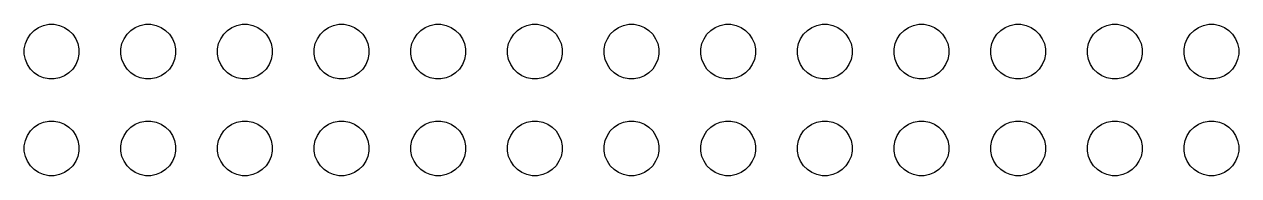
# Model space of a CAD drawing. Header units: millimetres. Extents: x 15 to 175, y 4 to 118.
# Drawn here: x 14.81 to 52.51, y 40.14 to 44.83 of the extents above; entities that cross this region are included whole.
import ezdxf

# ---------------------------------------------------------------- set-up
doc = ezdxf.new("R2010")
doc.units = ezdxf.units.MM
doc.layers.add('B.Cu', color=153, linetype='CONTINUOUS', true_color=0x4d7fc4)

msp = doc.modelspace()

# ---------------------------------------------------------------- linework, layer by layer
at = {"layer": 'B.Cu', "linetype": 'CONTINUOUS'}
for p, q in [((14.91102, 44.38619), (15.003594, 44.524737)), ((15.003594, 44.524737), (15.121419, 44.642562)), ((15.121419, 44.642562), (15.259966, 44.735136)), ((15.259966, 44.735136), (15.413911, 44.798902)), ((15.413911, 44.798902), (15.577338, 44.83141)), ((15.577338, 44.83141), (15.743968, 44.83141)), ((15.743968, 44.83141), (15.907395, 44.798902)), ((15.907395, 44.798902), (16.06134, 44.735136)), ((16.06134, 44.735136), (16.199887, 44.642562)), ((16.199887, 44.642562), (16.317712, 44.524737)), ((16.317712, 44.524737), (16.410286, 44.38619)), ((17.91102, 44.38619), (18.003594, 44.524737)), ((18.003594, 44.524737), (18.121419, 44.642562)), ((18.121419, 44.642562), (18.259966, 44.735136)), ((18.259966, 44.735136), (18.413911, 44.798902)), ((18.413911, 44.798902), (18.577338, 44.83141)), ((18.577338, 44.83141), (18.743968, 44.83141)), ((18.743968, 44.83141), (18.907395, 44.798902)), ((18.907395, 44.798902), (19.06134, 44.735136)), ((19.06134, 44.735136), (19.199887, 44.642562)), ((19.199887, 44.642562), (19.317712, 44.524737)), ((19.317712, 44.524737), (19.410286, 44.38619)), ((20.91102, 44.38619), (21.003594, 44.524737)), ((21.003594, 44.524737), (21.121419, 44.642562)), ((21.121419, 44.642562), (21.259966, 44.735136)), ((21.259966, 44.735136), (21.413911, 44.798902)), ((21.413911, 44.798902), (21.577338, 44.83141)), ((21.577338, 44.83141), (21.743968, 44.83141)), ((21.743968, 44.83141), (21.907395, 44.798902)), ((21.907395, 44.798902), (22.06134, 44.735136)), ((22.06134, 44.735136), (22.199887, 44.642562)), ((22.199887, 44.642562), (22.317712, 44.524737)), ((22.317712, 44.524737), (22.410286, 44.38619)), ((23.91102, 44.38619), (24.003594, 44.524737)), ((24.003594, 44.524737), (24.121419, 44.642562)), ((24.121419, 44.642562), (24.259966, 44.735136)), ((24.259966, 44.735136), (24.413911, 44.798902)), ((24.413911, 44.798902), (24.577338, 44.83141)), ((24.577338, 44.83141), (24.743968, 44.83141)), ((24.743968, 44.83141), (24.907395, 44.798902)), ((24.907395, 44.798902), (25.06134, 44.735136)), ((25.06134, 44.735136), (25.199887, 44.642562)), ((25.199887, 44.642562), (25.317712, 44.524737)), ((25.317712, 44.524737), (25.410286, 44.38619)), ((26.91102, 44.38619), (27.003594, 44.524737)), ((27.003594, 44.524737), (27.121419, 44.642562)), ((27.121419, 44.642562), (27.259966, 44.735136)), ((27.259966, 44.735136), (27.413911, 44.798902)), ((27.413911, 44.798902), (27.577338, 44.83141)), ((27.577338, 44.83141), (27.743968, 44.83141)), ((27.743968, 44.83141), (27.907395, 44.798902)), ((27.907395, 44.798902), (28.06134, 44.735136)), ((28.06134, 44.735136), (28.199887, 44.642562)), ((28.199887, 44.642562), (28.317712, 44.524737)), ((28.317712, 44.524737), (28.410286, 44.38619)), ((29.91102, 44.38619), (30.003594, 44.524737)), ((30.003594, 44.524737), (30.121419, 44.642562)), ((30.121419, 44.642562), (30.259966, 44.735136)), ((30.259966, 44.735136), (30.413911, 44.798902)), ((30.413911, 44.798902), (30.577338, 44.83141)), ((30.577338, 44.83141), (30.743968, 44.83141)), ((30.743968, 44.83141), (30.907395, 44.798902)), ((30.907395, 44.798902), (31.06134, 44.735136)), ((31.06134, 44.735136), (31.199887, 44.642562)), ((31.199887, 44.642562), (31.317712, 44.524737)), ((31.317712, 44.524737), (31.410286, 44.38619)), ((32.91102, 44.38619), (33.003594, 44.524737)), ((33.003594, 44.524737), (33.121419, 44.642562)), ((33.121419, 44.642562), (33.259966, 44.735136)), ((33.259966, 44.735136), (33.413911, 44.798902)), ((33.413911, 44.798902), (33.577338, 44.83141)), ((33.577338, 44.83141), (33.743968, 44.83141)), ((33.743968, 44.83141), (33.907395, 44.798902)), ((33.907395, 44.798902), (34.06134, 44.735136)), ((34.06134, 44.735136), (34.199887, 44.642562)), ((34.199887, 44.642562), (34.317712, 44.524737)), ((34.317712, 44.524737), (34.410286, 44.38619)), ((35.91102, 44.38619), (36.003594, 44.524737)), ((36.003594, 44.524737), (36.121419, 44.642562)), ((36.121419, 44.642562), (36.259966, 44.735136)), ((36.259966, 44.735136), (36.413911, 44.798902)), ((36.413911, 44.798902), (36.577338, 44.83141)), ((36.577338, 44.83141), (36.743968, 44.83141)), ((36.743968, 44.83141), (36.907395, 44.798902)), ((36.907395, 44.798902), (37.06134, 44.735136)), ((37.06134, 44.735136), (37.199887, 44.642562)), ((37.199887, 44.642562), (37.317712, 44.524737)), ((37.317712, 44.524737), (37.410286, 44.38619)), ((38.91102, 44.38619), (39.003594, 44.524737)), ((39.003594, 44.524737), (39.121419, 44.642562)), ((39.121419, 44.642562), (39.259966, 44.735136)), ((39.259966, 44.735136), (39.413911, 44.798902)), ((39.413911, 44.798902), (39.577338, 44.83141)), ((39.577338, 44.83141), (39.743968, 44.83141)), ((39.743968, 44.83141), (39.907395, 44.798902)), ((39.907395, 44.798902), (40.06134, 44.735136)), ((40.06134, 44.735136), (40.199887, 44.642562)), ((40.199887, 44.642562), (40.317712, 44.524737)), ((40.317712, 44.524737), (40.410286, 44.38619)), ((41.91102, 44.38619), (42.003594, 44.524737)), ((42.003594, 44.524737), (42.121419, 44.642562)), ((42.121419, 44.642562), (42.259966, 44.735136)), ((42.259966, 44.735136), (42.413911, 44.798902)), ((42.413911, 44.798902), (42.577338, 44.83141)), ((42.577338, 44.83141), (42.743968, 44.83141)), ((42.743968, 44.83141), (42.907395, 44.798902)), ((42.907395, 44.798902), (43.06134, 44.735136)), ((43.06134, 44.735136), (43.199887, 44.642562)), ((43.199887, 44.642562), (43.317712, 44.524737)), ((43.317712, 44.524737), (43.410286, 44.38619)), ((44.91102, 44.38619), (45.003594, 44.524737)), ((45.003594, 44.524737), (45.121419, 44.642562)), ((45.121419, 44.642562), (45.259966, 44.735136)), ((45.259966, 44.735136), (45.413911, 44.798902)), ((45.413911, 44.798902), (45.577338, 44.83141)), ((45.577338, 44.83141), (45.743968, 44.83141)), ((45.743968, 44.83141), (45.907395, 44.798902)), ((45.907395, 44.798902), (46.06134, 44.735136)), ((46.06134, 44.735136), (46.199887, 44.642562)), ((46.199887, 44.642562), (46.317712, 44.524737)), ((46.317712, 44.524737), (46.410286, 44.38619)), ((47.91102, 44.38619), (48.003594, 44.524737)), ((48.003594, 44.524737), (48.121419, 44.642562)), ((48.121419, 44.642562), (48.259966, 44.735136)), ((48.259966, 44.735136), (48.413911, 44.798902)), ((48.413911, 44.798902), (48.577338, 44.83141)), ((48.577338, 44.83141), (48.743968, 44.83141)), ((48.743968, 44.83141), (48.907395, 44.798902)), ((48.907395, 44.798902), (49.06134, 44.735136)), ((49.06134, 44.735136), (49.199887, 44.642562)), ((49.199887, 44.642562), (49.317712, 44.524737)), ((49.317712, 44.524737), (49.410286, 44.38619)), ((50.91102, 44.38619), (51.003594, 44.524737)), ((51.003594, 44.524737), (51.121419, 44.642562)), ((51.121419, 44.642562), (51.259966, 44.735136)), ((51.259966, 44.735136), (51.413911, 44.798902)), ((51.413911, 44.798902), (51.577338, 44.83141)), ((51.577338, 44.83141), (51.743968, 44.83141)), ((51.743968, 44.83141), (51.907395, 44.798902)), ((51.907395, 44.798902), (52.06134, 44.735136)), ((52.06134, 44.735136), (52.199887, 44.642562)), ((52.199887, 44.642562), (52.317712, 44.524737)), ((52.317712, 44.524737), (52.410286, 44.38619)), ((14.814746, 44.068818), (14.847254, 44.232245)), ((14.847254, 44.232245), (14.91102, 44.38619)), ((16.410286, 44.38619), (16.474052, 44.232245)), ((16.474052, 44.232245), (16.50656, 44.068818)), ((17.814746, 44.068818), (17.847254, 44.232245)), ((17.847254, 44.232245), (17.91102, 44.38619)), ((19.410286, 44.38619), (19.474052, 44.232245)), ((19.474052, 44.232245), (19.50656, 44.068818)), ((20.814746, 44.068818), (20.847254, 44.232245)), ((20.847254, 44.232245), (20.91102, 44.38619)), ((22.410286, 44.38619), (22.474052, 44.232245)), ((22.474052, 44.232245), (22.50656, 44.068818)), ((23.814746, 44.068818), (23.847254, 44.232245)), ((23.847254, 44.232245), (23.91102, 44.38619)), ((25.410286, 44.38619), (25.474052, 44.232245)), ((25.474052, 44.232245), (25.50656, 44.068818)), ((26.814746, 44.068818), (26.847254, 44.232245)), ((26.847254, 44.232245), (26.91102, 44.38619)), ((28.410286, 44.38619), (28.474052, 44.232245)), ((28.474052, 44.232245), (28.50656, 44.068818)), ((29.814746, 44.068818), (29.847254, 44.232245)), ((29.847254, 44.232245), (29.91102, 44.38619)), ((31.410286, 44.38619), (31.474052, 44.232245)), ((31.474052, 44.232245), (31.50656, 44.068818)), ((32.814746, 44.068818), (32.847254, 44.232245)), ((32.847254, 44.232245), (32.91102, 44.38619)), ((34.410286, 44.38619), (34.474052, 44.232245)), ((34.474052, 44.232245), (34.50656, 44.068818)), ((35.814746, 44.068818), (35.847254, 44.232245)), ((35.847254, 44.232245), (35.91102, 44.38619)), ((37.410286, 44.38619), (37.474052, 44.232245)), ((37.474052, 44.232245), (37.50656, 44.068818)), ((38.814746, 44.068818), (38.847254, 44.232245)), ((38.847254, 44.232245), (38.91102, 44.38619)), ((40.410286, 44.38619), (40.474052, 44.232245)), ((40.474052, 44.232245), (40.50656, 44.068818)), ((41.814746, 44.068818), (41.847254, 44.232245)), ((41.847254, 44.232245), (41.91102, 44.38619)), ((43.410286, 44.38619), (43.474052, 44.232245)), ((43.474052, 44.232245), (43.50656, 44.068818)), ((44.814746, 44.068818), (44.847254, 44.232245)), ((44.847254, 44.232245), (44.91102, 44.38619)), ((46.410286, 44.38619), (46.474052, 44.232245)), ((46.474052, 44.232245), (46.50656, 44.068818)), ((47.814746, 44.068818), (47.847254, 44.232245)), ((47.847254, 44.232245), (47.91102, 44.38619)), ((49.410286, 44.38619), (49.474052, 44.232245)), ((49.474052, 44.232245), (49.50656, 44.068818)), ((50.814746, 44.068818), (50.847254, 44.232245)), ((50.847254, 44.232245), (50.91102, 44.38619)), ((52.410286, 44.38619), (52.474052, 44.232245)), ((52.474052, 44.232245), (52.50656, 44.068818)), ((14.814746, 43.902188), (14.814746, 44.068818)), ((14.847254, 43.738761), (14.814746, 43.902188)), ((14.91102, 43.584816), (14.847254, 43.738761)), ((16.474052, 43.738761), (16.410286, 43.584816)), ((16.50656, 43.902188), (16.474052, 43.738761)), ((16.50656, 44.068818), (16.50656, 43.902188)), ((17.814746, 43.902188), (17.814746, 44.068818)), ((17.847254, 43.738761), (17.814746, 43.902188)), ((17.91102, 43.584816), (17.847254, 43.738761)), ((19.474052, 43.738761), (19.410286, 43.584816)), ((19.50656, 43.902188), (19.474052, 43.738761)), ((19.50656, 44.068818), (19.50656, 43.902188)), ((20.814746, 43.902188), (20.814746, 44.068818)), ((20.847254, 43.738761), (20.814746, 43.902188)), ((20.91102, 43.584816), (20.847254, 43.738761)), ((22.474052, 43.738761), (22.410286, 43.584816)), ((22.50656, 43.902188), (22.474052, 43.738761)), ((22.50656, 44.068818), (22.50656, 43.902188)), ((23.814746, 43.902188), (23.814746, 44.068818)), ((23.847254, 43.738761), (23.814746, 43.902188)), ((23.91102, 43.584816), (23.847254, 43.738761)), ((25.474052, 43.738761), (25.410286, 43.584816)), ((25.50656, 43.902188), (25.474052, 43.738761)), ((25.50656, 44.068818), (25.50656, 43.902188)), ((26.814746, 43.902188), (26.814746, 44.068818)), ((26.847254, 43.738761), (26.814746, 43.902188)), ((26.91102, 43.584816), (26.847254, 43.738761)), ((28.474052, 43.738761), (28.410286, 43.584816)), ((28.50656, 43.902188), (28.474052, 43.738761)), ((28.50656, 44.068818), (28.50656, 43.902188)), ((29.814746, 43.902188), (29.814746, 44.068818)), ((29.847254, 43.738761), (29.814746, 43.902188)), ((29.91102, 43.584816), (29.847254, 43.738761)), ((31.474052, 43.738761), (31.410286, 43.584816)), ((31.50656, 43.902188), (31.474052, 43.738761)), ((31.50656, 44.068818), (31.50656, 43.902188)), ((32.814746, 43.902188), (32.814746, 44.068818)), ((32.847254, 43.738761), (32.814746, 43.902188)), ((32.91102, 43.584816), (32.847254, 43.738761)), ((34.474052, 43.738761), (34.410286, 43.584816)), ((34.50656, 43.902188), (34.474052, 43.738761)), ((34.50656, 44.068818), (34.50656, 43.902188)), ((35.814746, 43.902188), (35.814746, 44.068818)), ((35.847254, 43.738761), (35.814746, 43.902188)), ((35.91102, 43.584816), (35.847254, 43.738761)), ((37.474052, 43.738761), (37.410286, 43.584816)), ((37.50656, 43.902188), (37.474052, 43.738761)), ((37.50656, 44.068818), (37.50656, 43.902188)), ((38.814746, 43.902188), (38.814746, 44.068818)), ((38.847254, 43.738761), (38.814746, 43.902188)), ((38.91102, 43.584816), (38.847254, 43.738761)), ((40.474052, 43.738761), (40.410286, 43.584816)), ((40.50656, 43.902188), (40.474052, 43.738761)), ((40.50656, 44.068818), (40.50656, 43.902188)), ((41.814746, 43.902188), (41.814746, 44.068818)), ((41.847254, 43.738761), (41.814746, 43.902188)), ((41.91102, 43.584816), (41.847254, 43.738761)), ((43.474052, 43.738761), (43.410286, 43.584816)), ((43.50656, 43.902188), (43.474052, 43.738761)), ((43.50656, 44.068818), (43.50656, 43.902188)), ((44.814746, 43.902188), (44.814746, 44.068818)), ((44.847254, 43.738761), (44.814746, 43.902188)), ((44.91102, 43.584816), (44.847254, 43.738761)), ((46.474052, 43.738761), (46.410286, 43.584816)), ((46.50656, 43.902188), (46.474052, 43.738761)), ((46.50656, 44.068818), (46.50656, 43.902188)), ((47.814746, 43.902188), (47.814746, 44.068818)), ((47.847254, 43.738761), (47.814746, 43.902188)), ((47.91102, 43.584816), (47.847254, 43.738761)), ((49.474052, 43.738761), (49.410286, 43.584816)), ((49.50656, 43.902188), (49.474052, 43.738761)), ((49.50656, 44.068818), (49.50656, 43.902188)), ((50.814746, 43.902188), (50.814746, 44.068818)), ((50.847254, 43.738761), (50.814746, 43.902188)), ((50.91102, 43.584816), (50.847254, 43.738761)), ((52.474052, 43.738761), (52.410286, 43.584816)), ((52.50656, 43.902188), (52.474052, 43.738761)), ((52.50656, 44.068818), (52.50656, 43.902188)), ((15.003594, 43.446269), (14.91102, 43.584816)), ((15.121419, 43.328444), (15.003594, 43.446269)), ((16.317712, 43.446269), (16.199887, 43.328444)), ((16.410286, 43.584816), (16.317712, 43.446269)), ((18.003594, 43.446269), (17.91102, 43.584816)), ((18.121419, 43.328444), (18.003594, 43.446269)), ((19.317712, 43.446269), (19.199887, 43.328444)), ((19.410286, 43.584816), (19.317712, 43.446269)), ((21.003594, 43.446269), (20.91102, 43.584816)), ((21.121419, 43.328444), (21.003594, 43.446269)), ((22.317712, 43.446269), (22.199887, 43.328444)), ((22.410286, 43.584816), (22.317712, 43.446269)), ((24.003594, 43.446269), (23.91102, 43.584816)), ((24.121419, 43.328444), (24.003594, 43.446269)), ((25.317712, 43.446269), (25.199887, 43.328444)), ((25.410286, 43.584816), (25.317712, 43.446269)), ((27.003594, 43.446269), (26.91102, 43.584816)), ((27.121419, 43.328444), (27.003594, 43.446269)), ((28.317712, 43.446269), (28.199887, 43.328444)), ((28.410286, 43.584816), (28.317712, 43.446269)), ((30.003594, 43.446269), (29.91102, 43.584816)), ((30.121419, 43.328444), (30.003594, 43.446269)), ((31.317712, 43.446269), (31.199887, 43.328444)), ((31.410286, 43.584816), (31.317712, 43.446269)), ((33.003594, 43.446269), (32.91102, 43.584816)), ((33.121419, 43.328444), (33.003594, 43.446269)), ((34.317712, 43.446269), (34.199887, 43.328444)), ((34.410286, 43.584816), (34.317712, 43.446269)), ((36.003594, 43.446269), (35.91102, 43.584816)), ((36.121419, 43.328444), (36.003594, 43.446269)), ((37.317712, 43.446269), (37.199887, 43.328444)), ((37.410286, 43.584816), (37.317712, 43.446269)), ((39.003594, 43.446269), (38.91102, 43.584816)), ((39.121419, 43.328444), (39.003594, 43.446269)), ((40.317712, 43.446269), (40.199887, 43.328444)), ((40.410286, 43.584816), (40.317712, 43.446269)), ((42.003594, 43.446269), (41.91102, 43.584816)), ((42.121419, 43.328444), (42.003594, 43.446269)), ((43.317712, 43.446269), (43.199887, 43.328444)), ((43.410286, 43.584816), (43.317712, 43.446269)), ((45.003594, 43.446269), (44.91102, 43.584816)), ((45.121419, 43.328444), (45.003594, 43.446269)), ((46.317712, 43.446269), (46.199887, 43.328444)), ((46.410286, 43.584816), (46.317712, 43.446269)), ((48.003594, 43.446269), (47.91102, 43.584816)), ((48.121419, 43.328444), (48.003594, 43.446269)), ((49.317712, 43.446269), (49.199887, 43.328444)), ((49.410286, 43.584816), (49.317712, 43.446269)), ((51.003594, 43.446269), (50.91102, 43.584816)), ((51.121419, 43.328444), (51.003594, 43.446269)), ((52.317712, 43.446269), (52.199887, 43.328444)), ((52.410286, 43.584816), (52.317712, 43.446269)), ((15.259966, 43.23587), (15.121419, 43.328444)), ((15.413911, 43.172104), (15.259966, 43.23587)), ((15.577338, 43.139596), (15.413911, 43.172104)), ((15.743968, 43.139596), (15.577338, 43.139596)), ((15.907395, 43.172104), (15.743968, 43.139596)), ((16.06134, 43.23587), (15.907395, 43.172104)), ((16.199887, 43.328444), (16.06134, 43.23587)), ((18.259966, 43.23587), (18.121419, 43.328444)), ((18.413911, 43.172104), (18.259966, 43.23587)), ((18.577338, 43.139596), (18.413911, 43.172104)), ((18.743968, 43.139596), (18.577338, 43.139596)), ((18.907395, 43.172104), (18.743968, 43.139596)), ((19.06134, 43.23587), (18.907395, 43.172104)), ((19.199887, 43.328444), (19.06134, 43.23587)), ((21.259966, 43.23587), (21.121419, 43.328444)), ((21.413911, 43.172104), (21.259966, 43.23587)), ((21.577338, 43.139596), (21.413911, 43.172104)), ((21.743968, 43.139596), (21.577338, 43.139596)), ((21.907395, 43.172104), (21.743968, 43.139596)), ((22.06134, 43.23587), (21.907395, 43.172104)), ((22.199887, 43.328444), (22.06134, 43.23587)), ((24.259966, 43.23587), (24.121419, 43.328444)), ((24.413911, 43.172104), (24.259966, 43.23587)), ((24.577338, 43.139596), (24.413911, 43.172104)), ((24.743968, 43.139596), (24.577338, 43.139596)), ((24.907395, 43.172104), (24.743968, 43.139596)), ((25.06134, 43.23587), (24.907395, 43.172104)), ((25.199887, 43.328444), (25.06134, 43.23587)), ((27.259966, 43.23587), (27.121419, 43.328444)), ((27.413911, 43.172104), (27.259966, 43.23587)), ((27.577338, 43.139596), (27.413911, 43.172104)), ((27.743968, 43.139596), (27.577338, 43.139596)), ((27.907395, 43.172104), (27.743968, 43.139596)), ((28.06134, 43.23587), (27.907395, 43.172104)), ((28.199887, 43.328444), (28.06134, 43.23587)), ((30.259966, 43.23587), (30.121419, 43.328444)), ((30.413911, 43.172104), (30.259966, 43.23587)), ((30.577338, 43.139596), (30.413911, 43.172104)), ((30.743968, 43.139596), (30.577338, 43.139596)), ((30.907395, 43.172104), (30.743968, 43.139596)), ((31.06134, 43.23587), (30.907395, 43.172104)), ((31.199887, 43.328444), (31.06134, 43.23587)), ((33.259966, 43.23587), (33.121419, 43.328444)), ((33.413911, 43.172104), (33.259966, 43.23587)), ((33.577338, 43.139596), (33.413911, 43.172104)), ((33.743968, 43.139596), (33.577338, 43.139596)), ((33.907395, 43.172104), (33.743968, 43.139596)), ((34.06134, 43.23587), (33.907395, 43.172104)), ((34.199887, 43.328444), (34.06134, 43.23587)), ((36.259966, 43.23587), (36.121419, 43.328444)), ((36.413911, 43.172104), (36.259966, 43.23587)), ((36.577338, 43.139596), (36.413911, 43.172104)), ((36.743968, 43.139596), (36.577338, 43.139596)), ((36.907395, 43.172104), (36.743968, 43.139596)), ((37.06134, 43.23587), (36.907395, 43.172104)), ((37.199887, 43.328444), (37.06134, 43.23587)), ((39.259966, 43.23587), (39.121419, 43.328444)), ((39.413911, 43.172104), (39.259966, 43.23587)), ((39.577338, 43.139596), (39.413911, 43.172104)), ((39.743968, 43.139596), (39.577338, 43.139596)), ((39.907395, 43.172104), (39.743968, 43.139596)), ((40.06134, 43.23587), (39.907395, 43.172104)), ((40.199887, 43.328444), (40.06134, 43.23587)), ((42.259966, 43.23587), (42.121419, 43.328444)), ((42.413911, 43.172104), (42.259966, 43.23587)), ((42.577338, 43.139596), (42.413911, 43.172104)), ((42.743968, 43.139596), (42.577338, 43.139596)), ((42.907395, 43.172104), (42.743968, 43.139596)), ((43.06134, 43.23587), (42.907395, 43.172104)), ((43.199887, 43.328444), (43.06134, 43.23587)), ((45.259966, 43.23587), (45.121419, 43.328444)), ((45.413911, 43.172104), (45.259966, 43.23587)), ((45.577338, 43.139596), (45.413911, 43.172104)), ((45.743968, 43.139596), (45.577338, 43.139596)), ((45.907395, 43.172104), (45.743968, 43.139596)), ((46.06134, 43.23587), (45.907395, 43.172104)), ((46.199887, 43.328444), (46.06134, 43.23587)), ((48.259966, 43.23587), (48.121419, 43.328444)), ((48.413911, 43.172104), (48.259966, 43.23587)), ((48.577338, 43.139596), (48.413911, 43.172104)), ((48.743968, 43.139596), (48.577338, 43.139596)), ((48.907395, 43.172104), (48.743968, 43.139596)), ((49.06134, 43.23587), (48.907395, 43.172104)), ((49.199887, 43.328444), (49.06134, 43.23587)), ((51.259966, 43.23587), (51.121419, 43.328444)), ((51.413911, 43.172104), (51.259966, 43.23587)), ((51.577338, 43.139596), (51.413911, 43.172104)), ((51.743968, 43.139596), (51.577338, 43.139596)), ((51.907395, 43.172104), (51.743968, 43.139596)), ((52.06134, 43.23587), (51.907395, 43.172104)), ((52.199887, 43.328444), (52.06134, 43.23587)), ((14.91102, 41.38619), (15.003594, 41.524737)), ((15.003594, 41.524737), (15.121419, 41.642562)), ((15.121419, 41.642562), (15.259966, 41.735136)), ((15.259966, 41.735136), (15.413911, 41.798902)), ((15.413911, 41.798902), (15.577338, 41.83141)), ((15.577338, 41.83141), (15.743968, 41.83141)), ((15.743968, 41.83141), (15.907395, 41.798902)), ((15.907395, 41.798902), (16.06134, 41.735136)), ((16.06134, 41.735136), (16.199887, 41.642562)), ((16.199887, 41.642562), (16.317712, 41.524737)), ((16.317712, 41.524737), (16.410286, 41.38619)), ((17.91102, 41.38619), (18.003594, 41.524737)), ((18.003594, 41.524737), (18.121419, 41.642562)), ((18.121419, 41.642562), (18.259966, 41.735136)), ((18.259966, 41.735136), (18.413911, 41.798902)), ((18.413911, 41.798902), (18.577338, 41.83141)), ((18.577338, 41.83141), (18.743968, 41.83141)), ((18.743968, 41.83141), (18.907395, 41.798902)), ((18.907395, 41.798902), (19.06134, 41.735136)), ((19.06134, 41.735136), (19.199887, 41.642562)), ((19.199887, 41.642562), (19.317712, 41.524737)), ((19.317712, 41.524737), (19.410286, 41.38619)), ((20.91102, 41.38619), (21.003594, 41.524737)), ((21.003594, 41.524737), (21.121419, 41.642562)), ((21.121419, 41.642562), (21.259966, 41.735136)), ((21.259966, 41.735136), (21.413911, 41.798902)), ((21.413911, 41.798902), (21.577338, 41.83141)), ((21.577338, 41.83141), (21.743968, 41.83141)), ((21.743968, 41.83141), (21.907395, 41.798902)), ((21.907395, 41.798902), (22.06134, 41.735136)), ((22.06134, 41.735136), (22.199887, 41.642562)), ((22.199887, 41.642562), (22.317712, 41.524737)), ((22.317712, 41.524737), (22.410286, 41.38619)), ((23.91102, 41.38619), (24.003594, 41.524737)), ((24.003594, 41.524737), (24.121419, 41.642562)), ((24.121419, 41.642562), (24.259966, 41.735136)), ((24.259966, 41.735136), (24.413911, 41.798902)), ((24.413911, 41.798902), (24.577338, 41.83141)), ((24.577338, 41.83141), (24.743968, 41.83141)), ((24.743968, 41.83141), (24.907395, 41.798902)), ((24.907395, 41.798902), (25.06134, 41.735136)), ((25.06134, 41.735136), (25.199887, 41.642562)), ((25.199887, 41.642562), (25.317712, 41.524737)), ((25.317712, 41.524737), (25.410286, 41.38619)), ((26.91102, 41.38619), (27.003594, 41.524737)), ((27.003594, 41.524737), (27.121419, 41.642562)), ((27.121419, 41.642562), (27.259966, 41.735136)), ((27.259966, 41.735136), (27.413911, 41.798902)), ((27.413911, 41.798902), (27.577338, 41.83141)), ((27.577338, 41.83141), (27.743968, 41.83141)), ((27.743968, 41.83141), (27.907395, 41.798902)), ((27.907395, 41.798902), (28.06134, 41.735136)), ((28.06134, 41.735136), (28.199887, 41.642562)), ((28.199887, 41.642562), (28.317712, 41.524737)), ((28.317712, 41.524737), (28.410286, 41.38619)), ((29.91102, 41.38619), (30.003594, 41.524737)), ((30.003594, 41.524737), (30.121419, 41.642562)), ((30.121419, 41.642562), (30.259966, 41.735136)), ((30.259966, 41.735136), (30.413911, 41.798902)), ((30.413911, 41.798902), (30.577338, 41.83141)), ((30.577338, 41.83141), (30.743968, 41.83141)), ((30.743968, 41.83141), (30.907395, 41.798902)), ((30.907395, 41.798902), (31.06134, 41.735136)), ((31.06134, 41.735136), (31.199887, 41.642562)), ((31.199887, 41.642562), (31.317712, 41.524737)), ((31.317712, 41.524737), (31.410286, 41.38619)), ((32.91102, 41.38619), (33.003594, 41.524737)), ((33.003594, 41.524737), (33.121419, 41.642562)), ((33.121419, 41.642562), (33.259966, 41.735136)), ((33.259966, 41.735136), (33.413911, 41.798902)), ((33.413911, 41.798902), (33.577338, 41.83141)), ((33.577338, 41.83141), (33.743968, 41.83141)), ((33.743968, 41.83141), (33.907395, 41.798902)), ((33.907395, 41.798902), (34.06134, 41.735136)), ((34.06134, 41.735136), (34.199887, 41.642562)), ((34.199887, 41.642562), (34.317712, 41.524737)), ((34.317712, 41.524737), (34.410286, 41.38619)), ((35.91102, 41.38619), (36.003594, 41.524737)), ((36.003594, 41.524737), (36.121419, 41.642562)), ((36.121419, 41.642562), (36.259966, 41.735136)), ((36.259966, 41.735136), (36.413911, 41.798902)), ((36.413911, 41.798902), (36.577338, 41.83141)), ((36.577338, 41.83141), (36.743968, 41.83141)), ((36.743968, 41.83141), (36.907395, 41.798902)), ((36.907395, 41.798902), (37.06134, 41.735136)), ((37.06134, 41.735136), (37.199887, 41.642562)), ((37.199887, 41.642562), (37.317712, 41.524737)), ((37.317712, 41.524737), (37.410286, 41.38619)), ((38.91102, 41.38619), (39.003594, 41.524737)), ((39.003594, 41.524737), (39.121419, 41.642562)), ((39.121419, 41.642562), (39.259966, 41.735136)), ((39.259966, 41.735136), (39.413911, 41.798902)), ((39.413911, 41.798902), (39.577338, 41.83141)), ((39.577338, 41.83141), (39.743968, 41.83141)), ((39.743968, 41.83141), (39.907395, 41.798902)), ((39.907395, 41.798902), (40.06134, 41.735136)), ((40.06134, 41.735136), (40.199887, 41.642562)), ((40.199887, 41.642562), (40.317712, 41.524737)), ((40.317712, 41.524737), (40.410286, 41.38619)), ((41.91102, 41.38619), (42.003594, 41.524737)), ((42.003594, 41.524737), (42.121419, 41.642562)), ((42.121419, 41.642562), (42.259966, 41.735136)), ((42.259966, 41.735136), (42.413911, 41.798902)), ((42.413911, 41.798902), (42.577338, 41.83141)), ((42.577338, 41.83141), (42.743968, 41.83141)), ((42.743968, 41.83141), (42.907395, 41.798902)), ((42.907395, 41.798902), (43.06134, 41.735136)), ((43.06134, 41.735136), (43.199887, 41.642562)), ((43.199887, 41.642562), (43.317712, 41.524737)), ((43.317712, 41.524737), (43.410286, 41.38619)), ((44.91102, 41.38619), (45.003594, 41.524737)), ((45.003594, 41.524737), (45.121419, 41.642562)), ((45.121419, 41.642562), (45.259966, 41.735136)), ((45.259966, 41.735136), (45.413911, 41.798902)), ((45.413911, 41.798902), (45.577338, 41.83141)), ((45.577338, 41.83141), (45.743968, 41.83141)), ((45.743968, 41.83141), (45.907395, 41.798902)), ((45.907395, 41.798902), (46.06134, 41.735136)), ((46.06134, 41.735136), (46.199887, 41.642562)), ((46.199887, 41.642562), (46.317712, 41.524737)), ((46.317712, 41.524737), (46.410286, 41.38619)), ((47.91102, 41.38619), (48.003594, 41.524737)), ((48.003594, 41.524737), (48.121419, 41.642562)), ((48.121419, 41.642562), (48.259966, 41.735136)), ((48.259966, 41.735136), (48.413911, 41.798902)), ((48.413911, 41.798902), (48.577338, 41.83141)), ((48.577338, 41.83141), (48.743968, 41.83141)), ((48.743968, 41.83141), (48.907395, 41.798902)), ((48.907395, 41.798902), (49.06134, 41.735136)), ((49.06134, 41.735136), (49.199887, 41.642562)), ((49.199887, 41.642562), (49.317712, 41.524737)), ((49.317712, 41.524737), (49.410286, 41.38619)), ((50.91102, 41.38619), (51.003594, 41.524737)), ((51.003594, 41.524737), (51.121419, 41.642562)), ((51.121419, 41.642562), (51.259966, 41.735136)), ((51.259966, 41.735136), (51.413911, 41.798902)), ((51.413911, 41.798902), (51.577338, 41.83141)), ((51.577338, 41.83141), (51.743968, 41.83141)), ((51.743968, 41.83141), (51.907395, 41.798902)), ((51.907395, 41.798902), (52.06134, 41.735136)), ((52.06134, 41.735136), (52.199887, 41.642562)), ((52.199887, 41.642562), (52.317712, 41.524737)), ((52.317712, 41.524737), (52.410286, 41.38619)), ((14.814746, 41.068818), (14.847254, 41.232245)), ((14.847254, 41.232245), (14.91102, 41.38619)), ((16.410286, 41.38619), (16.474052, 41.232245)), ((16.474052, 41.232245), (16.50656, 41.068818)), ((17.814746, 41.068818), (17.847254, 41.232245)), ((17.847254, 41.232245), (17.91102, 41.38619)), ((19.410286, 41.38619), (19.474052, 41.232245)), ((19.474052, 41.232245), (19.50656, 41.068818)), ((20.814746, 41.068818), (20.847254, 41.232245)), ((20.847254, 41.232245), (20.91102, 41.38619)), ((22.410286, 41.38619), (22.474052, 41.232245)), ((22.474052, 41.232245), (22.50656, 41.068818)), ((23.814746, 41.068818), (23.847254, 41.232245)), ((23.847254, 41.232245), (23.91102, 41.38619)), ((25.410286, 41.38619), (25.474052, 41.232245)), ((25.474052, 41.232245), (25.50656, 41.068818)), ((26.814746, 41.068818), (26.847254, 41.232245)), ((26.847254, 41.232245), (26.91102, 41.38619)), ((28.410286, 41.38619), (28.474052, 41.232245)), ((28.474052, 41.232245), (28.50656, 41.068818)), ((29.814746, 41.068818), (29.847254, 41.232245)), ((29.847254, 41.232245), (29.91102, 41.38619)), ((31.410286, 41.38619), (31.474052, 41.232245)), ((31.474052, 41.232245), (31.50656, 41.068818)), ((32.814746, 41.068818), (32.847254, 41.232245)), ((32.847254, 41.232245), (32.91102, 41.38619)), ((34.410286, 41.38619), (34.474052, 41.232245)), ((34.474052, 41.232245), (34.50656, 41.068818)), ((35.814746, 41.068818), (35.847254, 41.232245)), ((35.847254, 41.232245), (35.91102, 41.38619)), ((37.410286, 41.38619), (37.474052, 41.232245)), ((37.474052, 41.232245), (37.50656, 41.068818)), ((38.814746, 41.068818), (38.847254, 41.232245)), ((38.847254, 41.232245), (38.91102, 41.38619)), ((40.410286, 41.38619), (40.474052, 41.232245)), ((40.474052, 41.232245), (40.50656, 41.068818)), ((41.814746, 41.068818), (41.847254, 41.232245)), ((41.847254, 41.232245), (41.91102, 41.38619)), ((43.410286, 41.38619), (43.474052, 41.232245)), ((43.474052, 41.232245), (43.50656, 41.068818)), ((44.814746, 41.068818), (44.847254, 41.232245)), ((44.847254, 41.232245), (44.91102, 41.38619)), ((46.410286, 41.38619), (46.474052, 41.232245)), ((46.474052, 41.232245), (46.50656, 41.068818)), ((47.814746, 41.068818), (47.847254, 41.232245)), ((47.847254, 41.232245), (47.91102, 41.38619)), ((49.410286, 41.38619), (49.474052, 41.232245)), ((49.474052, 41.232245), (49.50656, 41.068818)), ((50.814746, 41.068818), (50.847254, 41.232245)), ((50.847254, 41.232245), (50.91102, 41.38619)), ((52.410286, 41.38619), (52.474052, 41.232245)), ((52.474052, 41.232245), (52.50656, 41.068818)), ((14.814746, 40.902188), (14.814746, 41.068818)), ((14.847254, 40.738761), (14.814746, 40.902188)), ((14.91102, 40.584816), (14.847254, 40.738761)), ((16.474052, 40.738761), (16.410286, 40.584816)), ((16.50656, 40.902188), (16.474052, 40.738761)), ((16.50656, 41.068818), (16.50656, 40.902188)), ((17.814746, 40.902188), (17.814746, 41.068818)), ((17.847254, 40.738761), (17.814746, 40.902188)), ((17.91102, 40.584816), (17.847254, 40.738761)), ((19.474052, 40.738761), (19.410286, 40.584816)), ((19.50656, 40.902188), (19.474052, 40.738761)), ((19.50656, 41.068818), (19.50656, 40.902188)), ((20.814746, 40.902188), (20.814746, 41.068818)), ((20.847254, 40.738761), (20.814746, 40.902188)), ((20.91102, 40.584816), (20.847254, 40.738761)), ((22.474052, 40.738761), (22.410286, 40.584816)), ((22.50656, 40.902188), (22.474052, 40.738761)), ((22.50656, 41.068818), (22.50656, 40.902188)), ((23.814746, 40.902188), (23.814746, 41.068818)), ((23.847254, 40.738761), (23.814746, 40.902188)), ((23.91102, 40.584816), (23.847254, 40.738761)), ((25.474052, 40.738761), (25.410286, 40.584816)), ((25.50656, 40.902188), (25.474052, 40.738761)), ((25.50656, 41.068818), (25.50656, 40.902188)), ((26.814746, 40.902188), (26.814746, 41.068818)), ((26.847254, 40.738761), (26.814746, 40.902188)), ((26.91102, 40.584816), (26.847254, 40.738761)), ((28.474052, 40.738761), (28.410286, 40.584816)), ((28.50656, 40.902188), (28.474052, 40.738761)), ((28.50656, 41.068818), (28.50656, 40.902188)), ((29.814746, 40.902188), (29.814746, 41.068818)), ((29.847254, 40.738761), (29.814746, 40.902188)), ((29.91102, 40.584816), (29.847254, 40.738761)), ((31.474052, 40.738761), (31.410286, 40.584816)), ((31.50656, 40.902188), (31.474052, 40.738761)), ((31.50656, 41.068818), (31.50656, 40.902188)), ((32.814746, 40.902188), (32.814746, 41.068818)), ((32.847254, 40.738761), (32.814746, 40.902188)), ((32.91102, 40.584816), (32.847254, 40.738761)), ((34.474052, 40.738761), (34.410286, 40.584816)), ((34.50656, 40.902188), (34.474052, 40.738761)), ((34.50656, 41.068818), (34.50656, 40.902188)), ((35.814746, 40.902188), (35.814746, 41.068818)), ((35.847254, 40.738761), (35.814746, 40.902188)), ((35.91102, 40.584816), (35.847254, 40.738761)), ((37.474052, 40.738761), (37.410286, 40.584816)), ((37.50656, 40.902188), (37.474052, 40.738761)), ((37.50656, 41.068818), (37.50656, 40.902188)), ((38.814746, 40.902188), (38.814746, 41.068818)), ((38.847254, 40.738761), (38.814746, 40.902188)), ((38.91102, 40.584816), (38.847254, 40.738761)), ((40.474052, 40.738761), (40.410286, 40.584816)), ((40.50656, 40.902188), (40.474052, 40.738761)), ((40.50656, 41.068818), (40.50656, 40.902188)), ((41.814746, 40.902188), (41.814746, 41.068818)), ((41.847254, 40.738761), (41.814746, 40.902188)), ((41.91102, 40.584816), (41.847254, 40.738761)), ((43.474052, 40.738761), (43.410286, 40.584816)), ((43.50656, 40.902188), (43.474052, 40.738761)), ((43.50656, 41.068818), (43.50656, 40.902188)), ((44.814746, 40.902188), (44.814746, 41.068818)), ((44.847254, 40.738761), (44.814746, 40.902188)), ((44.91102, 40.584816), (44.847254, 40.738761)), ((46.474052, 40.738761), (46.410286, 40.584816)), ((46.50656, 40.902188), (46.474052, 40.738761)), ((46.50656, 41.068818), (46.50656, 40.902188)), ((47.814746, 40.902188), (47.814746, 41.068818)), ((47.847254, 40.738761), (47.814746, 40.902188)), ((47.91102, 40.584816), (47.847254, 40.738761)), ((49.474052, 40.738761), (49.410286, 40.584816)), ((49.50656, 40.902188), (49.474052, 40.738761)), ((49.50656, 41.068818), (49.50656, 40.902188)), ((50.814746, 40.902188), (50.814746, 41.068818)), ((50.847254, 40.738761), (50.814746, 40.902188)), ((50.91102, 40.584816), (50.847254, 40.738761)), ((52.474052, 40.738761), (52.410286, 40.584816)), ((52.50656, 40.902188), (52.474052, 40.738761)), ((52.50656, 41.068818), (52.50656, 40.902188)), ((15.003594, 40.446269), (14.91102, 40.584816)), ((15.121419, 40.328444), (15.003594, 40.446269)), ((16.317712, 40.446269), (16.199887, 40.328444)), ((16.410286, 40.584816), (16.317712, 40.446269)), ((18.003594, 40.446269), (17.91102, 40.584816)), ((18.121419, 40.328444), (18.003594, 40.446269)), ((19.317712, 40.446269), (19.199887, 40.328444)), ((19.410286, 40.584816), (19.317712, 40.446269)), ((21.003594, 40.446269), (20.91102, 40.584816)), ((21.121419, 40.328444), (21.003594, 40.446269)), ((22.317712, 40.446269), (22.199887, 40.328444)), ((22.410286, 40.584816), (22.317712, 40.446269)), ((24.003594, 40.446269), (23.91102, 40.584816)), ((24.121419, 40.328444), (24.003594, 40.446269)), ((25.317712, 40.446269), (25.199887, 40.328444)), ((25.410286, 40.584816), (25.317712, 40.446269)), ((27.003594, 40.446269), (26.91102, 40.584816)), ((27.121419, 40.328444), (27.003594, 40.446269)), ((28.317712, 40.446269), (28.199887, 40.328444)), ((28.410286, 40.584816), (28.317712, 40.446269)), ((30.003594, 40.446269), (29.91102, 40.584816)), ((30.121419, 40.328444), (30.003594, 40.446269)), ((31.317712, 40.446269), (31.199887, 40.328444)), ((31.410286, 40.584816), (31.317712, 40.446269)), ((33.003594, 40.446269), (32.91102, 40.584816)), ((33.121419, 40.328444), (33.003594, 40.446269)), ((34.317712, 40.446269), (34.199887, 40.328444)), ((34.410286, 40.584816), (34.317712, 40.446269)), ((36.003594, 40.446269), (35.91102, 40.584816)), ((36.121419, 40.328444), (36.003594, 40.446269)), ((37.317712, 40.446269), (37.199887, 40.328444)), ((37.410286, 40.584816), (37.317712, 40.446269)), ((39.003594, 40.446269), (38.91102, 40.584816)), ((39.121419, 40.328444), (39.003594, 40.446269)), ((40.317712, 40.446269), (40.199887, 40.328444)), ((40.410286, 40.584816), (40.317712, 40.446269)), ((42.003594, 40.446269), (41.91102, 40.584816)), ((42.121419, 40.328444), (42.003594, 40.446269)), ((43.317712, 40.446269), (43.199887, 40.328444)), ((43.410286, 40.584816), (43.317712, 40.446269)), ((45.003594, 40.446269), (44.91102, 40.584816)), ((45.121419, 40.328444), (45.003594, 40.446269)), ((46.317712, 40.446269), (46.199887, 40.328444)), ((46.410286, 40.584816), (46.317712, 40.446269)), ((48.003594, 40.446269), (47.91102, 40.584816)), ((48.121419, 40.328444), (48.003594, 40.446269)), ((49.317712, 40.446269), (49.199887, 40.328444)), ((49.410286, 40.584816), (49.317712, 40.446269)), ((51.003594, 40.446269), (50.91102, 40.584816)), ((51.121419, 40.328444), (51.003594, 40.446269)), ((52.317712, 40.446269), (52.199887, 40.328444)), ((52.410286, 40.584816), (52.317712, 40.446269)), ((15.259966, 40.23587), (15.121419, 40.328444)), ((15.413911, 40.172104), (15.259966, 40.23587)), ((15.577338, 40.139596), (15.413911, 40.172104)), ((15.743968, 40.139596), (15.577338, 40.139596)), ((15.907395, 40.172104), (15.743968, 40.139596)), ((16.06134, 40.23587), (15.907395, 40.172104)), ((16.199887, 40.328444), (16.06134, 40.23587)), ((18.259966, 40.23587), (18.121419, 40.328444)), ((18.413911, 40.172104), (18.259966, 40.23587)), ((18.577338, 40.139596), (18.413911, 40.172104)), ((18.743968, 40.139596), (18.577338, 40.139596)), ((18.907395, 40.172104), (18.743968, 40.139596)), ((19.06134, 40.23587), (18.907395, 40.172104)), ((19.199887, 40.328444), (19.06134, 40.23587)), ((21.259966, 40.23587), (21.121419, 40.328444)), ((21.413911, 40.172104), (21.259966, 40.23587)), ((21.577338, 40.139596), (21.413911, 40.172104)), ((21.743968, 40.139596), (21.577338, 40.139596)), ((21.907395, 40.172104), (21.743968, 40.139596)), ((22.06134, 40.23587), (21.907395, 40.172104)), ((22.199887, 40.328444), (22.06134, 40.23587)), ((24.259966, 40.23587), (24.121419, 40.328444)), ((24.413911, 40.172104), (24.259966, 40.23587)), ((24.577338, 40.139596), (24.413911, 40.172104)), ((24.743968, 40.139596), (24.577338, 40.139596)), ((24.907395, 40.172104), (24.743968, 40.139596)), ((25.06134, 40.23587), (24.907395, 40.172104)), ((25.199887, 40.328444), (25.06134, 40.23587)), ((27.259966, 40.23587), (27.121419, 40.328444)), ((27.413911, 40.172104), (27.259966, 40.23587)), ((27.577338, 40.139596), (27.413911, 40.172104)), ((27.743968, 40.139596), (27.577338, 40.139596)), ((27.907395, 40.172104), (27.743968, 40.139596)), ((28.06134, 40.23587), (27.907395, 40.172104)), ((28.199887, 40.328444), (28.06134, 40.23587)), ((30.259966, 40.23587), (30.121419, 40.328444)), ((30.413911, 40.172104), (30.259966, 40.23587)), ((30.577338, 40.139596), (30.413911, 40.172104)), ((30.743968, 40.139596), (30.577338, 40.139596)), ((30.907395, 40.172104), (30.743968, 40.139596)), ((31.06134, 40.23587), (30.907395, 40.172104)), ((31.199887, 40.328444), (31.06134, 40.23587)), ((33.259966, 40.23587), (33.121419, 40.328444)), ((33.413911, 40.172104), (33.259966, 40.23587)), ((33.577338, 40.139596), (33.413911, 40.172104)), ((33.743968, 40.139596), (33.577338, 40.139596)), ((33.907395, 40.172104), (33.743968, 40.139596)), ((34.06134, 40.23587), (33.907395, 40.172104)), ((34.199887, 40.328444), (34.06134, 40.23587)), ((36.259966, 40.23587), (36.121419, 40.328444)), ((36.413911, 40.172104), (36.259966, 40.23587)), ((36.577338, 40.139596), (36.413911, 40.172104)), ((36.743968, 40.139596), (36.577338, 40.139596)), ((36.907395, 40.172104), (36.743968, 40.139596)), ((37.06134, 40.23587), (36.907395, 40.172104)), ((37.199887, 40.328444), (37.06134, 40.23587)), ((39.259966, 40.23587), (39.121419, 40.328444)), ((39.413911, 40.172104), (39.259966, 40.23587)), ((39.577338, 40.139596), (39.413911, 40.172104)), ((39.743968, 40.139596), (39.577338, 40.139596)), ((39.907395, 40.172104), (39.743968, 40.139596)), ((40.06134, 40.23587), (39.907395, 40.172104)), ((40.199887, 40.328444), (40.06134, 40.23587)), ((42.259966, 40.23587), (42.121419, 40.328444)), ((42.413911, 40.172104), (42.259966, 40.23587)), ((42.577338, 40.139596), (42.413911, 40.172104)), ((42.743968, 40.139596), (42.577338, 40.139596)), ((42.907395, 40.172104), (42.743968, 40.139596)), ((43.06134, 40.23587), (42.907395, 40.172104)), ((43.199887, 40.328444), (43.06134, 40.23587)), ((45.259966, 40.23587), (45.121419, 40.328444)), ((45.413911, 40.172104), (45.259966, 40.23587)), ((45.577338, 40.139596), (45.413911, 40.172104)), ((45.743968, 40.139596), (45.577338, 40.139596)), ((45.907395, 40.172104), (45.743968, 40.139596)), ((46.06134, 40.23587), (45.907395, 40.172104)), ((46.199887, 40.328444), (46.06134, 40.23587)), ((48.259966, 40.23587), (48.121419, 40.328444)), ((48.413911, 40.172104), (48.259966, 40.23587)), ((48.577338, 40.139596), (48.413911, 40.172104)), ((48.743968, 40.139596), (48.577338, 40.139596)), ((48.907395, 40.172104), (48.743968, 40.139596)), ((49.06134, 40.23587), (48.907395, 40.172104)), ((49.199887, 40.328444), (49.06134, 40.23587)), ((51.259966, 40.23587), (51.121419, 40.328444)), ((51.413911, 40.172104), (51.259966, 40.23587)), ((51.577338, 40.139596), (51.413911, 40.172104)), ((51.743968, 40.139596), (51.577338, 40.139596)), ((51.907395, 40.172104), (51.743968, 40.139596)), ((52.06134, 40.23587), (51.907395, 40.172104)), ((52.199887, 40.328444), (52.06134, 40.23587))]:
    msp.add_line(p, q, dxfattribs=at)

doc.saveas('drawing.dxf')
